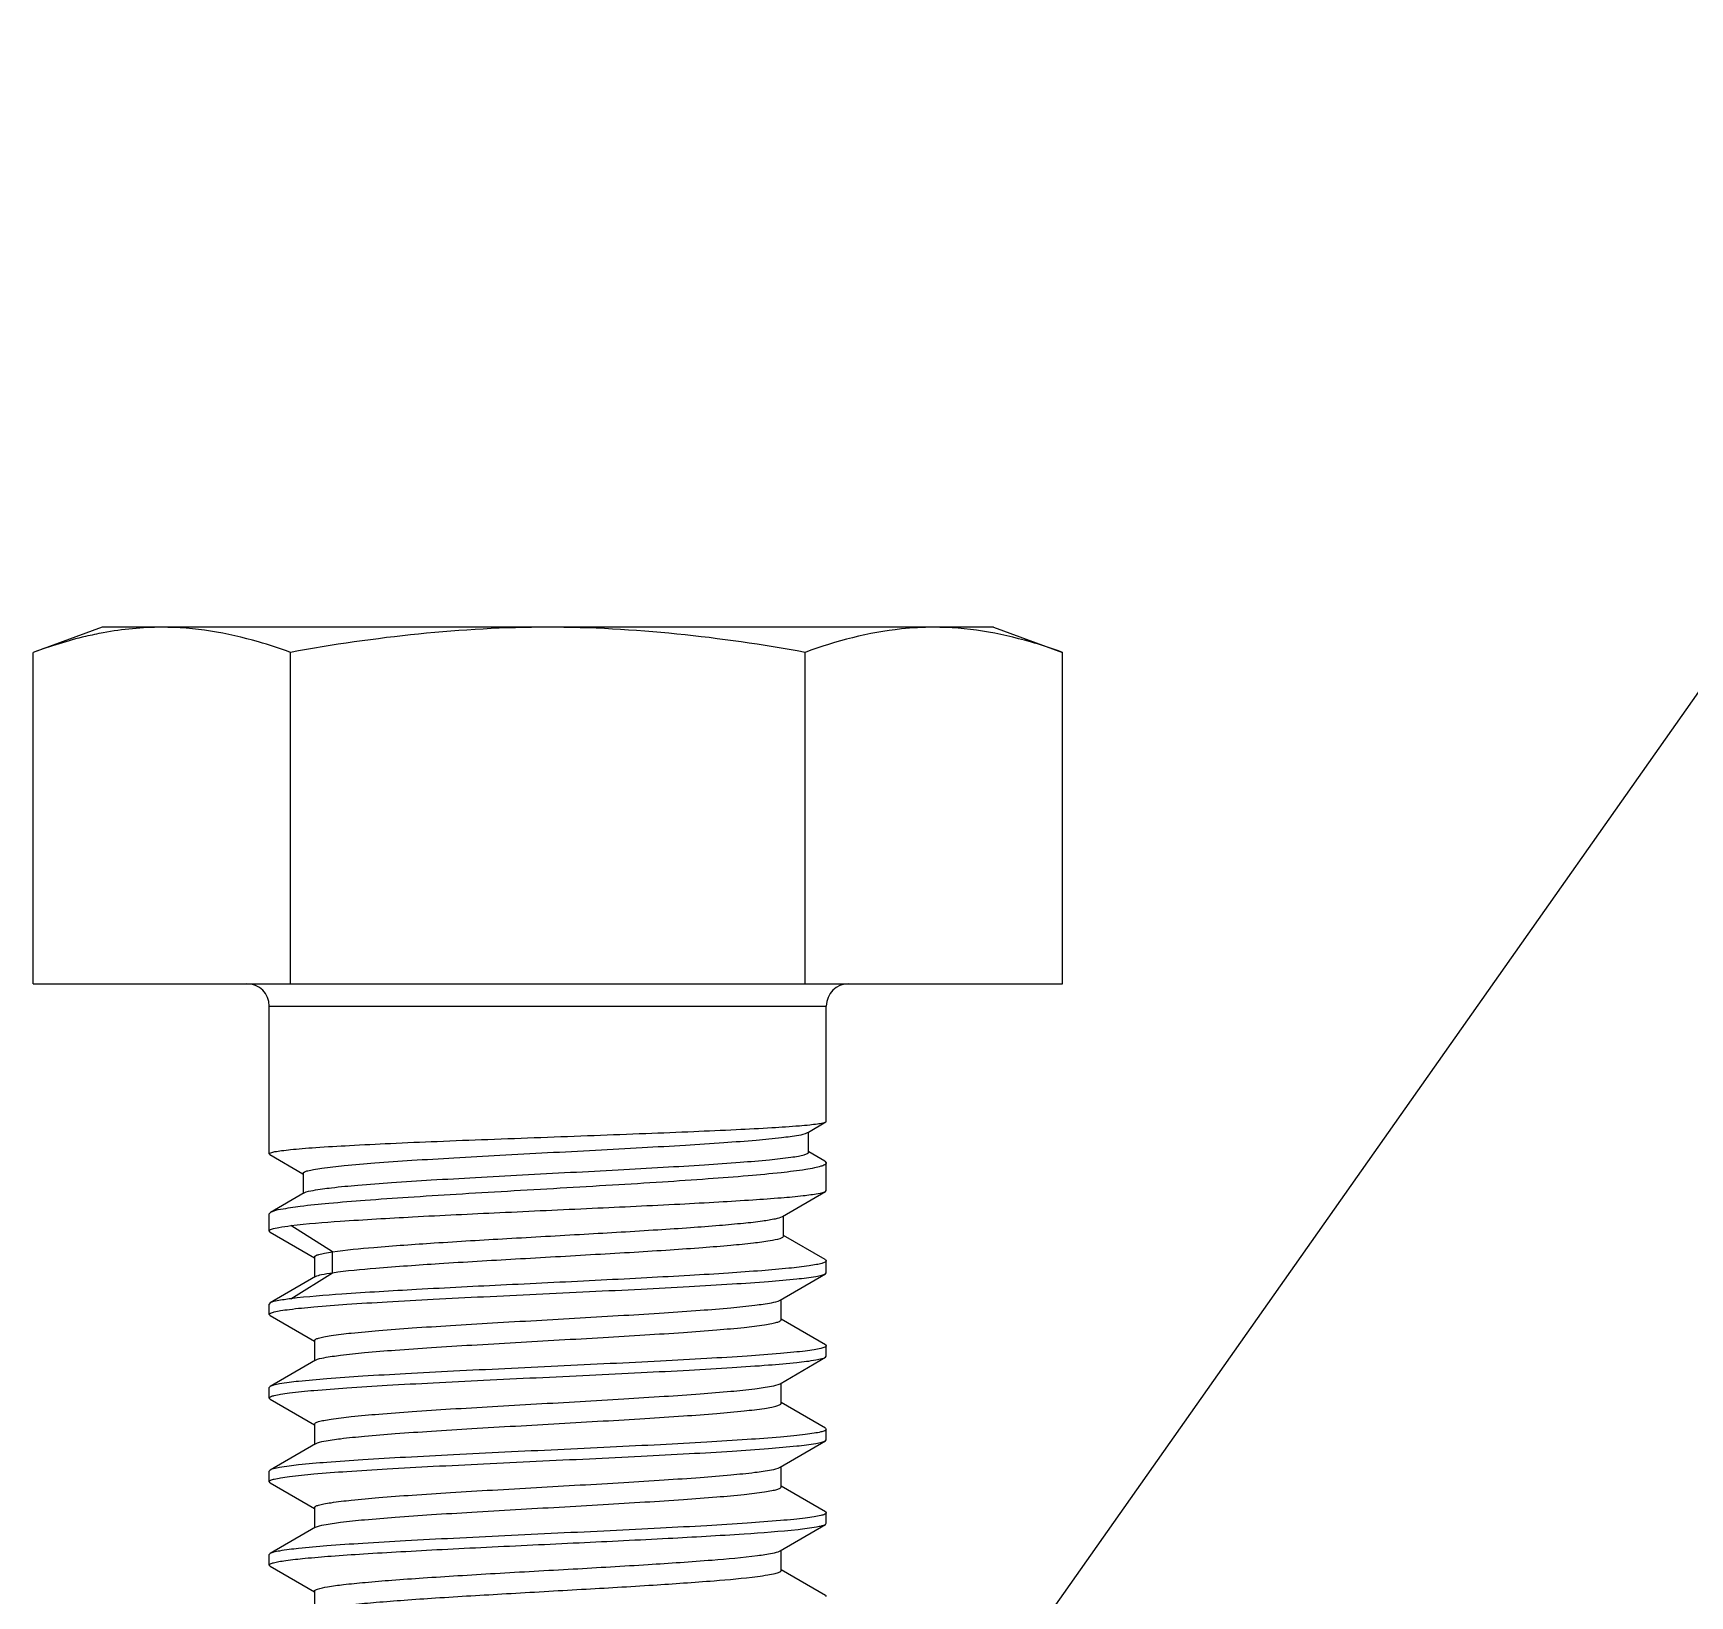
# Model space of a CAD drawing. Extents: x 1031190 to 1725648, y 733081 to 1571294.
# Drawn here: x 1164642.3 to 1164987.7, y 1252234.6 to 1252560.5 of the extents above; entities that cross this region are included whole.
import ezdxf

# ---------------------------------------------------------------- set-up
doc = ezdxf.new("R2010")
doc.units = 0
doc.header["$LTSCALE"] = 1000
doc.header["$MEASUREMENT"] = 0
doc.styles.get("Standard").update_dxf_attribs({"font": 'gbenor.shx', "bigfont": 'gbcbig.shx'})
doc.dimstyles.get("Standard").update_dxf_attribs({"dimtxt": 0.18, "dimasz": 0.18, "dimexe": 0.18, "dimexo": 0.0625, "dimgap": 0.09, "dimtad": 0, "dimtih": 1, "dimtoh": 1, "dimdec": 4, "dimzin": 0, "dimdsep": 46, "dimtxsty": 'Standard', "dimcen": 0.09, "dimadec": 0, "dimazin": 0, "dimtfac": 1, "dimtdec": 4, "dimtofl": 0, "dimtmove": 0, "dimatfit": 3, "dimfxl": 0, "dimtolj": 1, "dimtzin": 0, "dimarcsym": 0})

msp = doc.modelspace()

# ---------------------------------------------------------------- linework, layer by layer
at = {"linetype": 'Continuous'}
for p, q in [((1164656.67, 1252436.57), (1164642.3, 1252431.34)), ((1164842.53, 1252436.57), (1164656.67, 1252436.57)), ((1164842.53, 1252436.57), (1164856.91, 1252431.34)), ((1164642.3, 1252362.23), (1164642.3, 1252431.34)), ((1164695.95, 1252362.23), (1164695.95, 1252431.34)), ((1164803.25, 1252362.23), (1164803.25, 1252431.34)), ((1164856.91, 1252362.23), (1164856.91, 1252431.34)), ((1164642.3, 1252362.23), (1164856.91, 1252362.23)), ((1164691.52, 1252326.75), (1164691.52, 1252357.58)), ((1164691.52, 1252326.75), (1164691.52, 1252357.58)), ((1164691.52, 1252357.58), (1164807.68, 1252357.58)), ((1164807.68, 1252333.53), (1164807.68, 1252357.58)), ((1164807.68, 1252333.53), (1164807.68, 1252357.58)), ((1164803.96, 1252331.31), (1164807.58, 1252333.41)), ((1164807.58, 1252333.41), (1164807.68, 1252333.53)), ((1164803.75, 1252331.19), (1164803.96, 1252331.31)), ((1164803.96, 1252327.08), (1164803.96, 1252331.31)), ((1164691.52, 1252326.75), (1164691.52, 1252326.77)), ((1164691.66, 1252326.59), (1164691.52, 1252326.75)), ((1164691.66, 1252326.59), (1164698.53, 1252322.6)), ((1164804.01, 1252327.17), (1164803.96, 1252327.2)), ((1164807.36, 1252325.22), (1164804.01, 1252327.17)), ((1164698.53, 1252322.6), (1164698.58, 1252322.57)), ((1164698.58, 1252322.7), (1164698.58, 1252318.47)), ((1164807.36, 1252325.22), (1164807.68, 1252324.85)), ((1164807.68, 1252319.1), (1164807.68, 1252324.85)), ((1164807.68, 1252319.1), (1164807.68, 1252324.85)), ((1164798.54, 1252313.69), (1164807.51, 1252318.91)), ((1164807.51, 1252318.91), (1164807.68, 1252319.1)), ((1164698.81, 1252318.6), (1164691.79, 1252314.53)), ((1164691.79, 1252314.53), (1164691.52, 1252314.22)), ((1164691.52, 1252310.68), (1164691.52, 1252314.22)), ((1164691.52, 1252310.68), (1164691.52, 1252314.22)), ((1164798.77, 1252309.6), (1164798.77, 1252313.83)), ((1164691.72, 1252310.45), (1164691.52, 1252310.68)), ((1164691.72, 1252310.45), (1164700.93, 1252305.09)), ((1164704.72, 1252306.33), (1164696.04, 1252311.78)), ((1164807.45, 1252304.71), (1164798.77, 1252309.74)), ((1164700.93, 1252305.23), (1164700.93, 1252301.01)), ((1164704.72, 1252301.97), (1164704.72, 1252306.33)), ((1164696.04, 1252296.54), (1164704.72, 1252301.97)), ((1164798.04, 1252296.24), (1164807.49, 1252301.74)), ((1164807.45, 1252304.71), (1164807.68, 1252304.44)), ((1164807.49, 1252301.74), (1164807.68, 1252301.97)), ((1164807.68, 1252301.97), (1164807.68, 1252304.44)), ((1164807.68, 1252301.97), (1164807.68, 1252304.44)), ((1164807.68, 1252304.44), (1164807.68, 1252304.41)), ((1164701.17, 1252301.15), (1164691.72, 1252295.67)), ((1164691.72, 1252295.67), (1164691.52, 1252295.44)), ((1164691.52, 1252293.26), (1164691.52, 1252295.44)), ((1164691.52, 1252293.26), (1164691.52, 1252295.44)), ((1164798.27, 1252292.16), (1164798.27, 1252296.38)), ((1164691.72, 1252293.03), (1164691.52, 1252293.26)), ((1164691.72, 1252293.03), (1164700.93, 1252287.67)), ((1164807.48, 1252286.96), (1164798.27, 1252292.3)), ((1164700.93, 1252287.8), (1164700.93, 1252283.58)), ((1164798.04, 1252278.82), (1164807.49, 1252284.32)), ((1164807.48, 1252286.96), (1164807.68, 1252286.73)), ((1164807.49, 1252284.32), (1164807.68, 1252284.55)), ((1164807.68, 1252284.55), (1164807.68, 1252286.73)), ((1164807.68, 1252284.55), (1164807.68, 1252286.73)), ((1164807.68, 1252286.73), (1164807.68, 1252286.7)), ((1164701.17, 1252283.72), (1164691.72, 1252278.24)), ((1164691.72, 1252278.24), (1164691.52, 1252278.02)), ((1164691.52, 1252275.83), (1164691.52, 1252278.02)), ((1164691.52, 1252275.83), (1164691.52, 1252278.02)), ((1164798.27, 1252274.74), (1164798.27, 1252278.96)), ((1164691.72, 1252275.61), (1164691.52, 1252275.83)), ((1164691.72, 1252275.61), (1164700.93, 1252270.24)), ((1164807.48, 1252269.53), (1164798.27, 1252274.87)), ((1164700.93, 1252270.38), (1164700.93, 1252266.16)), ((1164807.48, 1252269.53), (1164807.68, 1252269.3)), ((1164807.49, 1252266.89), (1164807.68, 1252267.12)), ((1164807.68, 1252267.12), (1164807.68, 1252269.3)), ((1164807.68, 1252267.12), (1164807.68, 1252269.3)), ((1164807.68, 1252269.3), (1164807.68, 1252269.27)), ((1164701.17, 1252266.3), (1164691.72, 1252260.82)), ((1164798.04, 1252261.4), (1164807.49, 1252266.89)), ((1164691.72, 1252260.82), (1164691.52, 1252260.59)), ((1164691.52, 1252258.41), (1164691.52, 1252260.59)), ((1164691.52, 1252258.41), (1164691.52, 1252260.59)), ((1164798.27, 1252257.31), (1164798.27, 1252261.53)), ((1164691.72, 1252258.18), (1164691.52, 1252258.41)), ((1164691.72, 1252258.18), (1164700.93, 1252252.82)), ((1164807.48, 1252252.11), (1164798.27, 1252257.45)), ((1164700.93, 1252252.96), (1164700.93, 1252248.74)), ((1164807.48, 1252252.11), (1164807.68, 1252251.88)), ((1164807.68, 1252249.7), (1164807.68, 1252251.88)), ((1164807.68, 1252249.7), (1164807.68, 1252251.88)), ((1164807.68, 1252251.88), (1164807.68, 1252251.85)), ((1164701.17, 1252248.87), (1164691.72, 1252243.4)), ((1164798.04, 1252243.97), (1164807.49, 1252249.47)), ((1164807.49, 1252249.47), (1164807.68, 1252249.7)), ((1164691.72, 1252243.4), (1164691.52, 1252243.17)), ((1164691.52, 1252240.99), (1164691.52, 1252243.17)), ((1164691.52, 1252240.99), (1164691.52, 1252243.17)), ((1164798.27, 1252239.89), (1164798.27, 1252244.11)), ((1164691.52, 1252240.99), (1164691.53, 1252241.02)), ((1164691.72, 1252240.76), (1164691.52, 1252240.99)), ((1164691.72, 1252240.76), (1164700.93, 1252235.4)), ((1164807.48, 1252234.68), (1164798.27, 1252240.02)), ((1164700.93, 1252235.53), (1164700.93, 1252231.31)), ((1164807.48, 1252234.68), (1164807.68, 1252234.46))]:
    msp.add_line(p, q, dxfattribs=at)
for centre, radius, start, end in [((1164686.88, 1252357.58), 4.65, 0, 90), ((1164812.33, 1252357.58), 4.65, 90, 180), ((1164807.47, 1252324.85), 0.216, 352.473, 359.9874)]:
    msp.add_arc(centre, radius, start, end, dxfattribs=at)
for points in [[(1164669.12, 1252436.57), (1164665.03, 1252436.57), (1164660.93, 1252436.17), (1164656.91, 1252435.42)], [(1164749.6, 1252436.57), (1164731.63, 1252436.57), (1164713.63, 1252434.56), (1164695.95, 1252431.34)], [(1164803.25, 1252431.34), (1164785.58, 1252434.56), (1164767.57, 1252436.57), (1164749.6, 1252436.57)]]:
    msp.add_open_spline(points, degree=3, dxfattribs=at)
for points, knots in [([(1164695.95, 1252431.34), (1164693.75, 1252432.14), (1164685.09, 1252435.02), (1164675.92, 1252436.57), (1164669.12, 1252436.57)], [0, 0, 0, 0, 0.255699, 1, 1, 1, 1]), ([(1164830.08, 1252436.57), (1164827.83, 1252436.57), (1164818.68, 1252436.09), (1164809.73, 1252433.7), (1164803.25, 1252431.34)], [0, 0, 0, 0, 0.246322, 1, 1, 1, 1]), ([(1164856.91, 1252431.34), (1164854.71, 1252432.14), (1164846.05, 1252435.02), (1164836.88, 1252436.57), (1164830.08, 1252436.57)], [0, 0, 0, 0, 0.255699, 1, 1, 1, 1]), ([(1164656.91, 1252435.42), (1164655.68, 1252435.2), (1164650.73, 1252434.15), (1164645.88, 1252432.64), (1164642.3, 1252431.34)], [0, 0, 0, 0, 0.246984, 1, 1, 1, 1]), ([(1164691.52, 1252326.77), (1164691.56, 1252326.9), (1164692.05, 1252327.06), (1164692.85, 1252327.26), (1164694.27, 1252327.46), (1164696.14, 1252327.67), (1164698.52, 1252327.89), (1164702.61, 1252328.19), (1164708.75, 1252328.55), (1164717.18, 1252328.97), (1164726.81, 1252329.38), (1164737.27, 1252329.79), (1164748.19, 1252330.2), (1164759.15, 1252330.61), (1164769.77, 1252331.01), (1164779.65, 1252331.41), (1164788.42, 1252331.8), (1164795.77, 1252332.19), (1164800.87, 1252332.52), (1164804.04, 1252332.8), (1164805.69, 1252332.99), (1164806.81, 1252333.18), (1164807.4, 1252333.31), (1164807.58, 1252333.41)], [0, 0, 0, 0, 0.003381, 0.010986, 0.023001, 0.039366, 0.059948, 0.084568, 0.144999, 0.218466, 0.30228, 0.393369, 0.488398, 0.583881, 0.67631, 0.762298, 0.838693, 0.902698, 0.951975, 0.970513, 0.984751, 0.994586, 1, 1, 1, 1]), ([(1164698.58, 1252322.7), (1164698.58, 1252322.82), (1164698.98, 1252323.08), (1164699.69, 1252323.28), (1164700.94, 1252323.56), (1164703.46, 1252323.94), (1164707.72, 1252324.4), (1164713.98, 1252324.92), (1164721.6, 1252325.44), (1164730.3, 1252325.96), (1164739.74, 1252326.49), (1164749.59, 1252327.01), (1164759.48, 1252327.53), (1164769.05, 1252328.05), (1164777.96, 1252328.56), (1164785.9, 1252329.07), (1164792.58, 1252329.58), (1164797.82, 1252330.05), (1164801.34, 1252330.57), (1164803.21, 1252330.87), (1164803.75, 1252331.19)], [0, 0, 0, 0, 0.003478, 0.010905, 0.022714, 0.038888, 0.08377, 0.143931, 0.217105, 0.300546, 0.391147, 0.485568, 0.580364, 0.672117, 0.757557, 0.833683, 0.897862, 0.947927, 0.982266, 1, 1, 1, 1]), ([(1164698.81, 1252318.6), (1164699.38, 1252318.93), (1164701.35, 1252319.25), (1164705.05, 1252319.8), (1164710.53, 1252320.28), (1164717.46, 1252320.81), (1164725.63, 1252321.33), (1164734.73, 1252321.86), (1164744.41, 1252322.38), (1164754.32, 1252322.9), (1164764.11, 1252323.42), (1164773.4, 1252323.94), (1164781.89, 1252324.45), (1164789.27, 1252324.96), (1164795.27, 1252325.45), (1164799.34, 1252325.9), (1164801.73, 1252326.26), (1164802.91, 1252326.52), (1164803.59, 1252326.71), (1164803.96, 1252326.96), (1164803.96, 1252327.08)], [0, 0, 0, 0, 0.01879, 0.054986, 0.107411, 0.174108, 0.252565, 0.339846, 0.432717, 0.527771, 0.621558, 0.710715, 0.792084, 0.862827, 0.920523, 0.963255, 0.978576, 0.989732, 0.99673, 1, 1, 1, 1]), ([(1164807.68, 1252324.82), (1164807.66, 1252324.67), (1164807.23, 1252324.37), (1164806.41, 1252324.1), (1164805.05, 1252323.77), (1164802.3, 1252323.29), (1164797.69, 1252322.73), (1164790.92, 1252322.1), (1164782.66, 1252321.47), (1164773.22, 1252320.83), (1164762.92, 1252320.2), (1164752.15, 1252319.57), (1164741.29, 1252318.94), (1164730.72, 1252318.31), (1164720.84, 1252317.69), (1164711.98, 1252317.08), (1164704.49, 1252316.46), (1164698.58, 1252315.9), (1164694.56, 1252315.27), (1164692.42, 1252314.89), (1164691.79, 1252314.53)], [0, 0, 0, 0, 0.003886, 0.011519, 0.02334, 0.039356, 0.083514, 0.142565, 0.214445, 0.296599, 0.386099, 0.479746, 0.574189, 0.666041, 0.75202, 0.829053, 0.894388, 0.945711, 0.981256, 1, 1, 1, 1]), ([(1164696.04, 1252311.78), (1164699.46, 1252312.21), (1164707.92, 1252312.85), (1164722.44, 1252313.7), (1164739.96, 1252314.54), (1164758.54, 1252315.39), (1164773.75, 1252316.11), (1164784.92, 1252316.71), (1164791.97, 1252317.14), (1164797.84, 1252317.57), (1164802.4, 1252317.95), (1164805.45, 1252318.4), (1164807.05, 1252318.64), (1164807.51, 1252318.91)], [0, 0, 0, 0, 0.092558, 0.227667, 0.390531, 0.563263, 0.72685, 0.799502, 0.863318, 0.916535, 0.9577, 0.985721, 1, 1, 1, 1]), ([(1164704.72, 1252306.33), (1164707.57, 1252306.75), (1164714.64, 1252307.4), (1164726.77, 1252308.26), (1164741.4, 1252309.12), (1164756.95, 1252310), (1164769.71, 1252310.74), (1164779.09, 1252311.37), (1164785.06, 1252311.82), (1164790.06, 1252312.27), (1164793.98, 1252312.69), (1164796.68, 1252313.14), (1164798.11, 1252313.44), (1164798.54, 1252313.69)], [0, 0, 0, 0, 0.091917, 0.225875, 0.387382, 0.558899, 0.721827, 0.794479, 0.858578, 0.912404, 0.954539, 0.98392, 1, 1, 1, 1]), ([(1164691.52, 1252310.68), (1164691.52, 1252310.71), (1164691.62, 1252310.92), (1164691.86, 1252310.99), (1164692.03, 1252311.05)], [0, 0, 0, 0, 0.150032, 1, 1, 1, 1]), ([(1164692.03, 1252311.05), (1164692.52, 1252311.23), (1164693.86, 1252311.49), (1164695.2, 1252311.68), (1164696.04, 1252311.78)], [0, 0, 0, 0, 0.381972, 1, 1, 1, 1]), ([(1164704.72, 1252301.97), (1164707.7, 1252302.41), (1164715.12, 1252303.08), (1164727.84, 1252303.97), (1164743.13, 1252304.86), (1164756.68, 1252305.63), (1164767.44, 1252306.26), (1164774.89, 1252306.73), (1164781.6, 1252307.2), (1164787.38, 1252307.66), (1164792.06, 1252308.12), (1164795.49, 1252308.55), (1164797.58, 1252308.96), (1164798.51, 1252309.28), (1164798.77, 1252309.51), (1164798.77, 1252309.6)], [0, 0, 0, 0, 0.095824, 0.236156, 0.404676, 0.581721, 0.666965, 0.74667, 0.818513, 0.880413, 0.930596, 0.967658, 0.990667, 0.99686, 1, 1, 1, 1]), ([(1164700.93, 1252305.23), (1164700.93, 1252305.35), (1164701.31, 1252305.61), (1164702.01, 1252305.82), (1164703.22, 1252306.1), (1164704.17, 1252306.25), (1164704.72, 1252306.33)], [0, 0, 0, 0, 0.090831, 0.281881, 0.585261, 1, 1, 1, 1]), ([(1164691.52, 1252293.26), (1164691.52, 1252293.38), (1164691.96, 1252293.63), (1164692.72, 1252293.83), (1164694.07, 1252294.1), (1164696.79, 1252294.47), (1164701.41, 1252294.92), (1164708.2, 1252295.43), (1164716.51, 1252295.94), (1164726.02, 1252296.46), (1164736.39, 1252296.98), (1164747.24, 1252297.5), (1164758.18, 1252298.02), (1164768.81, 1252298.54), (1164778.73, 1252299.06), (1164787.6, 1252299.58), (1164795.08, 1252300.09), (1164800.9, 1252300.6), (1164804.63, 1252301.02), (1164806.6, 1252301.42), (1164807.26, 1252301.61), (1164807.49, 1252301.74)], [0, 0, 0, 0, 0.00322, 0.0104, 0.021911, 0.037725, 0.081756, 0.140993, 0.213313, 0.296099, 0.38634, 0.48076, 0.575929, 0.668382, 0.754759, 0.831923, 0.897075, 0.947869, 0.982512, 0.993416, 1, 1, 1, 1]), ([(1164807.68, 1252304.41), (1164807.65, 1252304.29), (1164807.28, 1252304.07), (1164806.61, 1252303.85), (1164805.48, 1252303.61), (1164803.22, 1252303.24), (1164799.41, 1252302.82), (1164793.79, 1252302.34), (1164786.89, 1252301.85), (1164778.9, 1252301.36), (1164770.06, 1252300.88), (1164757.33, 1252300.22), (1164741.32, 1252299.44), (1164723.29, 1252298.54), (1164708.3, 1252297.64), (1164699.57, 1252296.98), (1164696.04, 1252296.54)], [0, 0, 0, 0, 0.0033, 0.009857, 0.019984, 0.033682, 0.071486, 0.122281, 0.18463, 0.256736, 0.336512, 0.421646, 0.598027, 0.76553, 0.904858, 1, 1, 1, 1]), ([(1164701.17, 1252301.15), (1164701.55, 1252301.37), (1164702.76, 1252301.65), (1164703.94, 1252301.86), (1164704.72, 1252301.97)], [0, 0, 0, 0, 0.360548, 1, 1, 1, 1]), ([(1164696.04, 1252296.54), (1164695.08, 1252296.42), (1164693.65, 1252296.19), (1164692.16, 1252295.92), (1164691.72, 1252295.67)], [0, 0, 0, 0, 0.654168, 1, 1, 1, 1]), ([(1164700.93, 1252287.8), (1164700.93, 1252287.92), (1164701.27, 1252288.17), (1164701.92, 1252288.37), (1164703.04, 1252288.64), (1164705.3, 1252289.01), (1164709.13, 1252289.46), (1164714.77, 1252289.96), (1164721.67, 1252290.48), (1164729.58, 1252290.99), (1164738.21, 1252291.51), (1164750.24, 1252292.2), (1164762.17, 1252292.87), (1164773.57, 1252293.58), (1164781.02, 1252294.09), (1164787.33, 1252294.61), (1164792.31, 1252295.08), (1164795.7, 1252295.61), (1164797.51, 1252295.93), (1164798.04, 1252296.24)], [0, 0, 0, 0, 0.003516, 0.010771, 0.022251, 0.037963, 0.081622, 0.14032, 0.211989, 0.294071, 0.383621, 0.477423, 0.664258, 0.750574, 0.827953, 0.893625, 0.945254, 0.981055, 1, 1, 1, 1]), ([(1164701.17, 1252283.72), (1164701.7, 1252284.03), (1164703.5, 1252284.35), (1164706.9, 1252284.88), (1164711.88, 1252285.36), (1164718.19, 1252285.88), (1164725.65, 1252286.39), (1164737.04, 1252287.09), (1164748.97, 1252287.77), (1164761, 1252288.46), (1164769.63, 1252288.97), (1164777.53, 1252289.49), (1164784.43, 1252290), (1164790.07, 1252290.5), (1164793.9, 1252290.95), (1164796.17, 1252291.32), (1164797.28, 1252291.59), (1164797.93, 1252291.79), (1164798.27, 1252292.05), (1164798.27, 1252292.16)], [0, 0, 0, 0, 0.018976, 0.054803, 0.106452, 0.172137, 0.249523, 0.33584, 0.522662, 0.616451, 0.705987, 0.788054, 0.859709, 0.918395, 0.962045, 0.977755, 0.98923, 0.996486, 1, 1, 1, 1]), ([(1164691.52, 1252275.83), (1164691.52, 1252275.96), (1164691.96, 1252276.21), (1164692.72, 1252276.41), (1164694.07, 1252276.68), (1164696.79, 1252277.05), (1164701.41, 1252277.5), (1164708.2, 1252278.01), (1164716.51, 1252278.52), (1164726.02, 1252279.04), (1164736.39, 1252279.56), (1164747.24, 1252280.08), (1164758.18, 1252280.6), (1164768.81, 1252281.12), (1164778.73, 1252281.64), (1164787.6, 1252282.15), (1164795.08, 1252282.66), (1164800.9, 1252283.17), (1164804.63, 1252283.6), (1164806.6, 1252284), (1164807.26, 1252284.19), (1164807.49, 1252284.32)], [0, 0, 0, 0, 0.00322, 0.0104, 0.021911, 0.037726, 0.081758, 0.140994, 0.213314, 0.296099, 0.38634, 0.48076, 0.575927, 0.668379, 0.754757, 0.831923, 0.897075, 0.947869, 0.982512, 0.993416, 1, 1, 1, 1]), ([(1164807.68, 1252286.7), (1164807.65, 1252286.56), (1164807.18, 1252286.34), (1164806.37, 1252286.12), (1164804.97, 1252285.86), (1164803.12, 1252285.61), (1164800.77, 1252285.35), (1164796.74, 1252284.98), (1164790.68, 1252284.54), (1164782.35, 1252284.02), (1164772.83, 1252283.51), (1164762.48, 1252282.99), (1164751.66, 1252282.47), (1164740.76, 1252281.95), (1164730.18, 1252281.43), (1164720.31, 1252280.92), (1164711.5, 1252280.4), (1164704.06, 1252279.9), (1164698.27, 1252279.39), (1164694.57, 1252278.96), (1164692.6, 1252278.56), (1164691.94, 1252278.37), (1164691.72, 1252278.24)], [0, 0, 0, 0, 0.003588, 0.01121, 0.023135, 0.039326, 0.059664, 0.083976, 0.143635, 0.216182, 0.29901, 0.389133, 0.483302, 0.578116, 0.670151, 0.75609, 0.832833, 0.897615, 0.948118, 0.982576, 0.993432, 1, 1, 1, 1]), ([(1164700.93, 1252270.38), (1164700.93, 1252270.49), (1164701.27, 1252270.75), (1164701.92, 1252270.95), (1164703.04, 1252271.22), (1164705.3, 1252271.59), (1164709.13, 1252272.04), (1164714.77, 1252272.54), (1164721.67, 1252273.05), (1164729.58, 1252273.57), (1164738.21, 1252274.08), (1164750.24, 1252274.77), (1164762.17, 1252275.45), (1164773.57, 1252276.16), (1164781.02, 1252276.67), (1164787.33, 1252277.18), (1164792.31, 1252277.66), (1164795.7, 1252278.19), (1164797.51, 1252278.51), (1164798.04, 1252278.82)], [0, 0, 0, 0, 0.003515, 0.010772, 0.02225, 0.037963, 0.081622, 0.14032, 0.21199, 0.294071, 0.383622, 0.477423, 0.664258, 0.750574, 0.827954, 0.893625, 0.945254, 0.981055, 1, 1, 1, 1]), ([(1164701.17, 1252266.3), (1164701.7, 1252266.61), (1164703.5, 1252266.93), (1164706.9, 1252267.46), (1164711.88, 1252267.93), (1164718.19, 1252268.45), (1164725.65, 1252268.96), (1164737.04, 1252269.67), (1164748.97, 1252270.34), (1164761, 1252271.03), (1164769.63, 1252271.55), (1164777.53, 1252272.06), (1164784.43, 1252272.58), (1164790.07, 1252273.08), (1164793.9, 1252273.53), (1164796.17, 1252273.9), (1164797.28, 1252274.17), (1164797.93, 1252274.37), (1164798.27, 1252274.62), (1164798.27, 1252274.74)], [0, 0, 0, 0, 0.018976, 0.054803, 0.106452, 0.172137, 0.249523, 0.335841, 0.522662, 0.616452, 0.705988, 0.788055, 0.85971, 0.918396, 0.962045, 0.977753, 0.989231, 0.996484, 1, 1, 1, 1]), ([(1164807.68, 1252269.27), (1164807.65, 1252269.14), (1164807.18, 1252268.92), (1164806.37, 1252268.7), (1164804.97, 1252268.44), (1164803.12, 1252268.19), (1164800.77, 1252267.93), (1164796.74, 1252267.56), (1164790.68, 1252267.11), (1164782.35, 1252266.6), (1164772.83, 1252266.08), (1164762.48, 1252265.56), (1164751.66, 1252265.05), (1164740.76, 1252264.53), (1164730.18, 1252264.01), (1164720.31, 1252263.49), (1164711.5, 1252262.98), (1164704.06, 1252262.47), (1164698.27, 1252261.96), (1164694.57, 1252261.54), (1164692.6, 1252261.14), (1164691.94, 1252260.95), (1164691.72, 1252260.82)], [0, 0, 0, 0, 0.003588, 0.011209, 0.023134, 0.039324, 0.059662, 0.083974, 0.143632, 0.21618, 0.299009, 0.389132, 0.4833, 0.578113, 0.670149, 0.756088, 0.83283, 0.897612, 0.948116, 0.982575, 0.993432, 1, 1, 1, 1]), ([(1164691.52, 1252258.41), (1164691.52, 1252258.53), (1164691.96, 1252258.79), (1164692.72, 1252258.98), (1164694.07, 1252259.25), (1164696.79, 1252259.62), (1164701.41, 1252260.08), (1164708.2, 1252260.58), (1164716.51, 1252261.1), (1164726.02, 1252261.61), (1164736.39, 1252262.13), (1164747.24, 1252262.65), (1164758.18, 1252263.17), (1164768.81, 1252263.69), (1164778.73, 1252264.21), (1164787.6, 1252264.73), (1164795.08, 1252265.24), (1164800.9, 1252265.75), (1164804.63, 1252266.17), (1164806.6, 1252266.57), (1164807.26, 1252266.77), (1164807.49, 1252266.89)], [0, 0, 0, 0, 0.00322, 0.0104, 0.021911, 0.037726, 0.081758, 0.140994, 0.213312, 0.296095, 0.386336, 0.480757, 0.575924, 0.668376, 0.754755, 0.831922, 0.897076, 0.94787, 0.982512, 0.993416, 1, 1, 1, 1]), ([(1164700.93, 1252252.96), (1164700.93, 1252253.07), (1164701.27, 1252253.33), (1164701.92, 1252253.53), (1164703.04, 1252253.79), (1164705.3, 1252254.16), (1164709.13, 1252254.61), (1164714.77, 1252255.12), (1164721.67, 1252255.63), (1164729.58, 1252256.14), (1164738.21, 1252256.66), (1164750.24, 1252257.35), (1164762.17, 1252258.02), (1164773.57, 1252258.73), (1164781.02, 1252259.24), (1164787.33, 1252259.76), (1164792.31, 1252260.24), (1164795.7, 1252260.76), (1164797.51, 1252261.09), (1164798.04, 1252261.4)], [0, 0, 0, 0, 0.003515, 0.010772, 0.02225, 0.037963, 0.081622, 0.14032, 0.21199, 0.294071, 0.383622, 0.477423, 0.664258, 0.750575, 0.827954, 0.893625, 0.945255, 0.981055, 1, 1, 1, 1]), ([(1164701.17, 1252248.87), (1164701.7, 1252249.18), (1164703.5, 1252249.51), (1164706.9, 1252250.03), (1164711.88, 1252250.51), (1164718.19, 1252251.03), (1164725.65, 1252251.54), (1164737.04, 1252252.25), (1164748.97, 1252252.92), (1164761, 1252253.61), (1164769.63, 1252254.13), (1164777.53, 1252254.64), (1164784.43, 1252255.15), (1164790.07, 1252255.66), (1164793.9, 1252256.11), (1164796.17, 1252256.48), (1164797.28, 1252256.74), (1164797.93, 1252256.94), (1164798.27, 1252257.2), (1164798.27, 1252257.31)], [0, 0, 0, 0, 0.018976, 0.054802, 0.106452, 0.172137, 0.249523, 0.33584, 0.522662, 0.616451, 0.705987, 0.788054, 0.85971, 0.918396, 0.962045, 0.977753, 0.989231, 0.996484, 1, 1, 1, 1]), ([(1164807.68, 1252251.85), (1164807.65, 1252251.71), (1164807.18, 1252251.5), (1164806.37, 1252251.27), (1164804.97, 1252251.02), (1164803.12, 1252250.76), (1164800.77, 1252250.51), (1164796.74, 1252250.13), (1164790.68, 1252249.69), (1164782.35, 1252249.17), (1164772.83, 1252248.66), (1164762.48, 1252248.14), (1164751.66, 1252247.62), (1164740.76, 1252247.1), (1164730.18, 1252246.58), (1164720.31, 1252246.07), (1164711.5, 1252245.55), (1164704.06, 1252245.05), (1164698.27, 1252244.54), (1164694.57, 1252244.11), (1164692.6, 1252243.72), (1164691.94, 1252243.52), (1164691.72, 1252243.4)], [0, 0, 0, 0, 0.003588, 0.011208, 0.023133, 0.039323, 0.05966, 0.083972, 0.14363, 0.21618, 0.29901, 0.389134, 0.483301, 0.578116, 0.670152, 0.75609, 0.832831, 0.897611, 0.948116, 0.982575, 0.993432, 1, 1, 1, 1]), ([(1164691.53, 1252241.02), (1164691.55, 1252241.13), (1164691.91, 1252241.33), (1164692.55, 1252241.52), (1164693.63, 1252241.75), (1164695.8, 1252242.08), (1164699.46, 1252242.47), (1164704.86, 1252242.92), (1164711.51, 1252243.37), (1164719.22, 1252243.82), (1164727.78, 1252244.28), (1164740.18, 1252244.9), (1164755.89, 1252245.64), (1164773.79, 1252246.51), (1164789.01, 1252247.38), (1164798.04, 1252248.03), (1164801.78, 1252248.44)], [0, 0, 0, 0, 0.003125, 0.009451, 0.019259, 0.032549, 0.069278, 0.118709, 0.179497, 0.249964, 0.328153, 0.411892, 0.586609, 0.754787, 0.897843, 1, 1, 1, 1]), ([(1164801.78, 1252248.44), (1164803.06, 1252248.58), (1164804.75, 1252248.77), (1164806.64, 1252249.16), (1164807.27, 1252249.35), (1164807.49, 1252249.47)], [0, 0, 0, 0, 0.663188, 0.872597, 1, 1, 1, 1]), ([(1164700.93, 1252235.53), (1164700.93, 1252235.63), (1164701.18, 1252235.85), (1164702.07, 1252236.16), (1164704.08, 1252236.57), (1164707.36, 1252236.99), (1164711.86, 1252237.44), (1164717.41, 1252237.89), (1164723.86, 1252238.35), (1164731.04, 1252238.81), (1164741.46, 1252239.43), (1164754.68, 1252240.17), (1164769.75, 1252241.05), (1164782.58, 1252241.92), (1164790.18, 1252242.57), (1164793.33, 1252242.98)], [0, 0, 0, 0, 0.003115, 0.009182, 0.031659, 0.067841, 0.116843, 0.177337, 0.247648, 0.325812, 0.409643, 0.584814, 0.753648, 0.897352, 1, 1, 1, 1]), ([(1164793.33, 1252242.98), (1164794.37, 1252243.12), (1164795.93, 1252243.38), (1164797.55, 1252243.69), (1164798.04, 1252243.97)], [0, 0, 0, 0, 0.650272, 1, 1, 1, 1]), ([(1164793.33, 1252238.63), (1164794.04, 1252238.72), (1164795.27, 1252238.89), (1164796.86, 1252239.21), (1164797.75, 1252239.44), (1164798.27, 1252239.74), (1164798.27, 1252239.89)], [0, 0, 0, 0, 0.417669, 0.72318, 0.914162, 1, 1, 1, 1]), ([(1164701.17, 1252231.45), (1164701.59, 1252231.7), (1164702.97, 1252231.99), (1164705.57, 1252232.43), (1164709.34, 1252232.84), (1164714.15, 1252233.28), (1164719.89, 1252233.72), (1164728.93, 1252234.33), (1164741.28, 1252235.06), (1164756.41, 1252235.92), (1164770.85, 1252236.76), (1164783.07, 1252237.6), (1164790.32, 1252238.24), (1164793.33, 1252238.63)], [0, 0, 0, 0, 0.015918, 0.044768, 0.086031, 0.138698, 0.201427, 0.272595, 0.432694, 0.602452, 0.764307, 0.901529, 1, 1, 1, 1])]:
    msp.add_open_spline(points, degree=3, knots=knots, dxfattribs=at)

# ---------------------------------------------------------------- leaders
msp.add_leader([(1164807.68, 1252164.76), (1165823.86, 1253608.06)], dimstyle='Standard', override={"dimgap": 20, "dimtad": 0})

doc.saveas('drawing.dxf')
